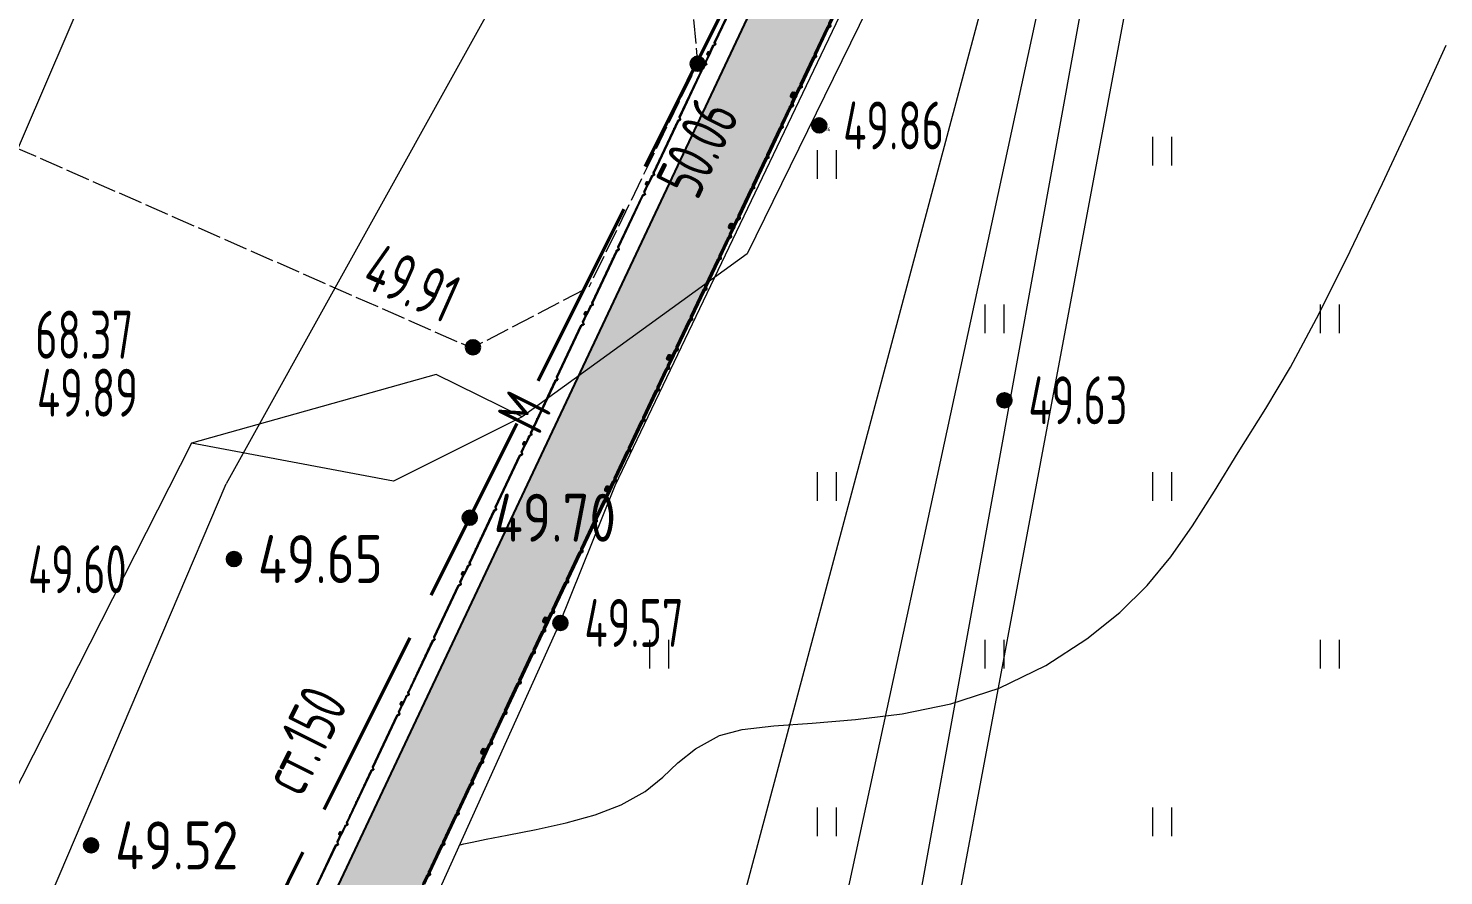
# Model space of a CAD drawing. Extents: x 1098675 to 1099684, y 381052 to 381453.
# Drawn here: x 1099376.94 to 1099406.49, y 381259.67 to 381277.36 of the extents above; entities that cross this region are included whole.
import ezdxf
from ezdxf.enums import TextEntityAlignment as Align

# ---------------------------------------------------------------- set-up
doc = ezdxf.new("R2010")
doc.units = 0
doc.header["$MEASUREMENT"] = 0
for name, pattern in [('500_122_1_5', [10, 8, -2]), ('500_13', [1, 1, 0]), ('Территория ПС Мелитопольская$0$GOST2.303 5', [24, 20, -1.5, 1, -1.5])]:
    doc.linetypes.add(name, pattern=pattern)
doc.layers.get('0').update_dxf_attribs({"linetype": 'CONTINUOUS', "lineweight": 0})
for name, color, linetype in [('С_ВЫСОТА', 252, 'CONTINUOUS'), ('Территория ПС Мелитопольская$0$0.4 Тропа обхода', 8, 'CONTINUOUS'), ('Территория ПС Мелитопольская$0$3_Осевая', 3, 'Территория ПС Мелитопольская$0$GOST2.303 5'), ('Территория ПС Мелитопольская$0$5_Заштрих', 6, 'CONTINUOUS')]:
    doc.layers.add(name, color=color, linetype=linetype)
for name, color, linetype, lineweight in [('Съемка', 253, 'CONTINUOUS', 20), ('Территория ПС Мелитопольская$0$0.2 Внешнее ограждение', 5, 'CONTINUOUS', 40), ('Тропа обхода предв.', 7, 'CONTINUOUS', 0)]:
    doc.layers.add(name, color=color, linetype=linetype, lineweight=lineweight)
doc.layers.add('Территория ПС Мелитопольская$0$0.3 Внутреннее ограждение', color=7, linetype='CONTINUOUS', true_color=0x93278f)
doc.styles.add('TOPO_D431', font='GOST2304A.ttf')
doc.styles.add('txt', font='GOST2304A.ttf')
doc.styles.add('ГОСТ', font='GOST2304A.ttf', dxfattribs={"height": 2.5})
doc.styles.add('Территория ПС Мелитопольская$0$Standard', font='GOST2304A.ttf')
doc.linetypes.add('g5_119_1', pattern='A,4,-1,[31,GUGK_2005.shx,S=0.1,R=0,X=0,Y=0],0.35,[31,GUGK_2005.shx,S=0.08,R=0,X=0,Y=0],3.3,[31,GUGK_2005.shx,S=0.08,R=180,X=0,Y=0],0.35,[31,GUGK_2005.shx,S=0.1,R=180,X=0,Y=0],-1', length=10)
doc.linetypes.add('ЗАБбетКВ^1', pattern='A,2,-0.498,0,[133,ltypeshp.shx,S=0.04,R=0,X=-0.04,Y=0],-0.001,[133,ltypeshp.shx,S=0.08,R=0,X=-0.08,Y=0],-0.001,[132,ltypeshp.shx,S=0.5,R=0,X=-0.5,Y=0],-0.001,["|",txt,S=0.5,R=0,X=0,Y=0.5],-0.499,2', length=5)

# ---------------------------------------------------------------- blocks, each defined once
blk = doc.blocks.new('Территория ПС Мелитопольская$0$Панель_Н3030_150_сбоку')
for p, q in [((5, 0), (10, 0)), ((5, 0), (5, -185)), ((10, 0), (10, -185)), ((5, -265), (5, -885)), ((7, -190), (34, -223)), ((34, -227), (7, -260)), ((10, -265), (10, -885)), ((38, -220), (11, -187)), ((11, -263), (38, -230)), ((5, -965), (5, -1585)), ((7, -890), (34, -923)), ((34, -927), (7, -960)), ((10, -965), (10, -1585)), ((38, -920), (11, -887)), ((11, -963), (38, -930)), ((5, -1665), (5, -2285)), ((7, -1590), (34, -1623)), ((34, -1627), (7, -1660)), ((10, -1665), (10, -2285)), ((38, -1620), (11, -1587)), ((11, -1663), (38, -1630)), ((7, -2290), (34, -2323)), ((34, -2327), (7, -2360)), ((38, -2320), (11, -2287)), ((11, -2363), (38, -2330)), ((5, -2365), (5, -2785)), ((10, -2365), (10, -2785)), ((5, -2865), (5, -3030)), ((7, -2790), (34, -2823)), ((34, -2827), (7, -2860)), ((10, -2865), (10, -3030)), ((38, -2820), (11, -2787)), ((11, -2863), (38, -2830)), ((5, -3030), (10, -3030))]:
    blk.add_line(p, q)
for centre in [(3, -25), (3, -175), (3, -275), (33, -225), (3, -425), (3, -575), (3, -725), (3, -875), (3, -975), (3, -1125), (33, -925), (3, -1275), (3, -1425), (3, -1575), (3, -1675), (33, -1625), (3, -1825), (3, -1975), (3, -2125), (3, -2275), (33, -2325), (3, -2375), (3, -2525), (3, -2675), (3, -2775), (3, -2875), (33, -2825), (3, -3025)]:
    blk.add_circle(centre, 2.5)
for centre, radius, start, end in [((13, -185), 7.5, 180, 219.486), ((13, -265), 7.5, 140.514, 180), ((13, -185), 2.5, 180, 219.486), ((13, -265), 2.5, 140.514, 180), ((33, -225), 7.5, 320.514, 39.486), ((13, -885), 7.5, 180, 219.486), ((13, -885), 2.5, 180, 219.486), ((13, -965), 7.5, 140.514, 180), ((13, -965), 2.5, 140.514, 180), ((33, -925), 7.5, 320.514, 39.486), ((13, -1585), 7.5, 180, 219.486), ((13, -1665), 7.5, 140.514, 180), ((13, -1585), 2.5, 180, 219.486), ((13, -1665), 2.5, 140.514, 180), ((33, -1625), 7.5, 320.514, 39.486), ((13, -2285), 7.5, 180, 219.486), ((13, -2365), 7.5, 140.514, 180), ((13, -2285), 2.5, 180, 219.486), ((13, -2365), 2.5, 140.514, 180), ((33, -2325), 7.5, 320.514, 39.486), ((13, -2785), 7.5, 180, 219.486), ((13, -2865), 7.5, 140.514, 180), ((13, -2785), 2.5, 180, 219.486), ((13, -2865), 2.5, 140.514, 180), ((33, -2825), 7.5, 320.514, 39.486)]:
    blk.add_arc(centre, radius, start, end)
blk = doc.blocks.new('*U65')
at = {"xscale": -1, "rotation": 156.7793605195322}
blk.add_blockref('Территория ПС Мелитопольская$0$Панель_Н3030_150_сбоку', (-1199, -2783), dxfattribs=at)
blk = doc.blocks.new('*U75')
at = {"layer": 'Территория ПС Мелитопольская$0$5_Заштрих'}
h = blk.add_hatch(dxfattribs=at)
h.set_pattern_fill('ANSI31', color=256)
h.set_pattern_definition([(45, (-3717.2358, -503.4625), (-2.245064, 2.245064), [])])
edge = h.paths.add_edge_path()
edge.add_line((-40, 34), (-40, -34))
edge.add_arc((-34, -34), 6, 180, 270)
edge.add_line((-34, -40), (34, -40))
edge.add_arc((34, -34), 6, 270, 360)
edge.add_line((40, -34), (40, 34))
edge.add_arc((34, 34), 6, 0, 90)
edge.add_line((34, 40), (-34, 40))
edge.add_arc((-34, 34), 6, 90, 180)
edge = h.paths.add_edge_path(flags=16)
edge.add_line((-37, 34), (-37, -34))
edge.add_arc((-34, -34), 3, 180, 270)
edge.add_line((-34, -37), (34, -37))
edge.add_arc((34, -34), 3, 270, 360)
edge.add_line((37, -34), (37, 34))
edge.add_arc((34, 34), 3, 360, 450)
edge.add_line((34, 37), (-34, 37))
edge.add_arc((-34, 34), 3, 90, 180)
for points in [[(34, 40), (-34, 40, 0.414214), (-40, 34), (-40, -34, 0.414214), (-34, -40), (34, -40, 0.414214), (40, -34), (40, 34, 0.414214)], [(34, 37), (-34, 37, 0.414214), (-37, 34), (-37, -34, 0.414214), (-34, -37), (34, -37, 0.414214), (37, -34), (37, 34, 0.414214)]]:
    blk.add_lwpolyline(points, format="xyb", close=True)
at = {"layer": 'Территория ПС Мелитопольская$0$3_Осевая'}
for p, q in [((-80, 0), (80, 0)), ((0, -80), (0, 80))]:
    blk.add_line(p, q, dxfattribs=at)
at = {"style": 'Территория ПС Мелитопольская$0$Standard', "flags": 9}
for tag, p in [('НАИМЕНОВАНИЕ', (71, -97)), ('ЕД.ИЗМ', (71, -177))]:
    blk.add_attdef(tag, p, '', height=50, dxfattribs=at)
blk = doc.blocks.new('*U66')
at = {"xscale": -1}
for name, p, rotation in [('*U75', (-37, 6), 66.7752702838966), ('Территория ПС Мелитопольская$0$Панель_Н3030_150_сбоку', (-1199, -2792), 156.7752702838966), ('Территория ПС Мелитопольская$0$Панель_Н3030_150_сбоку', (-2394, -5577), 156.7752702838964), ('*U75', (-1232, -2779), 66.7752702838966), ('Территория ПС Мелитопольская$0$Панель_Н3030_150_сбоку', (-3589, -8361), 156.7752702838964), ('*U75', (-2426, -5563), 66.7752702838966), ('*U75', (-3621, -8348), 66.7752702838966), ('Территория ПС Мелитопольская$0$Панель_Н3030_150_сбоку', (-4784, -11146), 156.7752702838964), ('Территория ПС Мелитопольская$0$Панель_Н3030_150_сбоку', (-5979, -13930), 156.7752702838964), ('*U75', (-4816, -11132), 66.7752702838966), ('*U75', (-6011, -13917), 66.7752702838966), ('Территория ПС Мелитопольская$0$Панель_Н3030_150_сбоку', (-7174, -16715), 156.7752702838964)]:
    blk.add_blockref(name, p, dxfattribs=dict(at, rotation=rotation))
blk = doc.blocks.new('Территория ПС Мелитопольская$0$3D Панель ограждения L3030')
for p, q in [((5, -185), (5, 0)), ((5, 0), (10, 0)), ((5, -1460), (5, -265)), ((7, -190), (34, -223)), ((34, -227), (7, -260)), ((10, -185), (10, 0)), ((10, -1461), (10, -265)), ((38, -220), (11, -187)), ((11, -263), (38, -230)), ((34, -223), (38, -220)), ((34, -227), (38, -230)), ((34, -1498), (7, -1465)), ((11, -1462), (38, -1495)), ((5, -1540), (5, -2735)), ((7, -1535), (34, -1502)), ((10, -1540), (10, -2735)), ((38, -1505), (11, -1538)), ((34, -1498), (38, -1495)), ((34, -1502), (38, -1505)), ((5, -2815), (5, -3000)), ((34, -2773), (7, -2740)), ((7, -2810), (34, -2777)), ((10, -2815), (10, -3000)), ((11, -2737), (38, -2770)), ((38, -2780), (11, -2813)), ((34, -2773), (38, -2770)), ((34, -2777), (38, -2780)), ((5, -3000), (10, -3000))]:
    blk.add_line(p, q)
for centre in [(3, -25), (3, -175), (3, -275), (33, -225), (3, -425), (3, -575), (3, -725), (3, -825), (3, -975), (3, -1125), (3, -1275), (3, -1375), (3, -1450), (3, -1550), (3, -1625), (3, -1725), (33, -1500), (3, -1875), (3, -2025), (3, -2175), (3, -2275), (3, -2425), (3, -2575), (3, -2725), (3, -2825), (33, -2775), (3, -2975)]:
    blk.add_circle(centre, 2.5)
for centre, radius, start, end in [((13, -185), 7.5, 180, 219.486), ((13, -265), 7.5, 140.514, 180), ((13, -185), 2.5, 180, 219.486), ((13, -265), 2.5, 140.514, 180), ((33, -225), 2.5, 320.514, 39.486), ((33, -225), 7.5, 320.514, 39.486), ((13, -1460), 7.5, 180, 219.486), ((13, -1460), 2.5, 180, 219.486), ((13, -1540), 7.5, 140.514, 180), ((13, -1540), 2.5, 140.514, 180), ((33, -1500), 2.5, 320.514, 39.486), ((33, -1500), 7.5, 320.514, 39.486), ((13, -2735), 7.5, 180, 219.486), ((13, -2815), 7.5, 140.514, 180), ((13, -2735), 2.5, 180, 219.486), ((13, -2815), 2.5, 140.514, 180), ((33, -2775), 2.5, 320.514, 39.486), ((33, -2775), 7.5, 320.514, 39.486)]:
    blk.add_arc(centre, radius, start, end)
blk = doc.blocks.new('*U90')
at = {"xscale": -1, "rotation": 156.6909670276824}
blk.add_blockref('Территория ПС Мелитопольская$0$3D Панель ограждения L3030', (-1192, -2748), dxfattribs=at)
blk = doc.blocks.new('*U100')
at = {"layer": 'Территория ПС Мелитопольская$0$5_Заштрих'}
h = blk.add_hatch(dxfattribs=at)
h.set_pattern_fill('ANSI31', color=256)
h.set_pattern_definition([(45, (-3707.2358, -503.4625), (-2.245064, 2.245064), [])])
edge = h.paths.add_edge_path()
edge.add_line((-20, 27), (-20, -27))
edge.add_arc((-17, -27), 3, 180, 270)
edge.add_line((-17, -30), (17, -30))
edge.add_arc((17, -27), 3, 270, 360)
edge.add_line((20, -27), (20, 27))
edge.add_arc((17, 27), 3, 360, 450)
edge.add_line((17, 30), (-17, 30))
edge.add_arc((-17, 27), 3, 89.9979, 180.0021)
edge = h.paths.add_edge_path(flags=16)
edge.add_line((-18, 27), (-18, -27))
edge.add_arc((-17, -27), 1.5, 180, 270)
edge.add_line((-17, -28), (17, -28))
edge.add_arc((17, -27), 1.5, 270, 360)
edge.add_line((19, -27), (19, 27))
edge.add_arc((17, 27), 1.5, 360, 450)
edge.add_line((17, 29), (-17, 29))
edge.add_arc((-17, 27), 1.5, 90, 180)
for points in [[(-17, -30), (17, -30, 0.414214), (20, -27), (20, 27, 0.414214), (17, 30), (-17, 30, 0.414214), (-20, 27), (-20, -27, 0.414214)], [(-17, -28), (17, -28, 0.414214), (19, -27), (19, 27, 0.414214), (17, 29), (-17, 29, 0.414214), (-18, 27), (-18, -27, 0.414214)]]:
    blk.add_lwpolyline(points, format="xyb", close=True)
at = {"layer": 'Территория ПС Мелитопольская$0$3_Осевая'}
for p, q in [((-20, 0), (20, 0)), ((0, -30), (0, 30))]:
    blk.add_line(p, q, dxfattribs=at)
blk = doc.blocks.new('*U91')
at = {"xscale": -1, "rotation": 156.7663786847686}
for name, p in [('*U100', (-18, 3)), ('Территория ПС Мелитопольская$0$3D Панель ограждения L3030', (-1188, -2760)), ('Территория ПС Мелитопольская$0$3D Панель ограждения L3030', (-2371, -5516)), ('*U100', (-1202, -2754)), ('Территория ПС Мелитопольская$0$3D Панель ограждения L3030', (-3555, -8273)), ('*U100', (-2385, -5511)), ('*U100', (-3569, -8267)), ('Территория ПС Мелитопольская$0$3D Панель ограждения L3030', (-4738, -11030)), ('Территория ПС Мелитопольская$0$3D Панель ограждения L3030', (-5922, -13787)), ('*U100', (-4752, -11024)), ('Территория ПС Мелитопольская$0$3D Панель ограждения L3030', (-7105, -16543)), ('*U100', (-5936, -13781)), ('Территория ПС Мелитопольская$0$3D Панель ограждения L3030', (-8289, -19300)), ('*U100', (-7119, -16537))]:
    blk.add_blockref(name, p, dxfattribs=at)
blk = doc.blocks.new('Территория ПС Мелитопольская')
at = {"layer": 'Территория ПС Мелитопольская$0$0.4 Тропа обхода', "transparency": 33554534}
h = blk.add_hatch(color=256, dxfattribs=at)
h.dxf.hatch_style = 1
h.paths.add_polyline_path([(782981, 504307), (781510, 504938), (759016, 452508), (614317, 515898), (613675, 514432), (759851, 450395)])
h.paths.add_polyline_path([(784251, 511326), (785722, 510695), (803315, 551703), (801844, 552334)])
at = {"layer": 'Территория ПС Мелитопольская$0$0.4 Тропа обхода'}
blk.add_lwpolyline([(782981, 504307), (781510, 504938), (759016, 452508), (614317, 515898), (613675, 514432), (759851, 450395), (782981, 504307)], dxfattribs=at)
at = {"layer": 'Территория ПС Мелитопольская$0$0.2 Внешнее ограждение'}
for name, p in [('*U65', (783124, 504630)), ('*U66', (781929, 501855))]:
    blk.add_blockref(name, p, dxfattribs=at)
at = {"layer": 'Территория ПС Мелитопольская$0$0.3 Внутреннее ограждение'}
for name, p in [('*U90', (781288, 505417)), ('*U91', (780106, 502665))]:
    blk.add_blockref(name, p, dxfattribs=at)
blk = doc.blocks.new('Съемка')
at = {"layer": 'Съемка', "linetype": 'Continuous', "lineweight": -2}
h = blk.add_hatch(color=8, dxfattribs=at)
h.dxf.hatch_style = 1
edge = h.paths.add_edge_path()
edge.add_arc((1099390.916, 381276.62), 0.15, 0, 360)
h = blk.add_hatch(color=8, dxfattribs=at)
h.dxf.hatch_style = 1
edge = h.paths.add_edge_path()
edge.add_arc((1099390.916, 381276.62), 0.15, 0, 360)
h = blk.add_hatch(color=8, dxfattribs=at)
h.dxf.hatch_style = 1
edge = h.paths.add_edge_path()
edge.add_arc((1099393.453, 381275.333), 0.15, 0, 360)
h = blk.add_hatch(color=8, dxfattribs=at)
h.dxf.hatch_style = 1
edge = h.paths.add_edge_path()
edge.add_arc((1099386.226, 381270.703), 0.15, 0, 360)
h = blk.add_hatch(color=8, dxfattribs=at)
h.dxf.hatch_style = 1
edge = h.paths.add_edge_path()
edge.add_arc((1099386.226, 381270.703), 0.15, 0, 360)
h = blk.add_hatch(color=8, dxfattribs=at)
h.dxf.hatch_style = 1
edge = h.paths.add_edge_path()
edge.add_arc((1099397.319, 381269.596), 0.15, 0, 360)
h = blk.add_hatch(color=8, dxfattribs=at)
h.dxf.hatch_style = 1
edge = h.paths.add_edge_path()
edge.add_arc((1099386.16, 381267.145), 0.15, 0, 360)
h = blk.add_hatch(color=8, dxfattribs=at)
h.dxf.hatch_style = 1
edge = h.paths.add_edge_path()
edge.add_arc((1099381.237, 381266.282), 0.15, 0, 360)
h = blk.add_hatch(color=8, dxfattribs=at)
h.dxf.hatch_style = 1
edge = h.paths.add_edge_path()
edge.add_arc((1099388.052, 381264.949), 0.15, 0, 360)
h = blk.add_hatch(color=8, dxfattribs=at)
h.dxf.hatch_style = 1
edge = h.paths.add_edge_path()
edge.add_arc((1099378.256, 381260.306), 0.15, 0, 360)
at = {"layer": 'Съемка', "color": 8, "linetype": 'Continuous', "lineweight": 20}
for p, q in [((1099400.416, 381274.495), (1099400.416, 381275.095)), ((1099400.416, 381274.495), (1099400.416, 381275.095)), ((1099400.816, 381274.495), (1099400.816, 381275.095)), ((1099400.816, 381274.495), (1099400.816, 381275.095)), ((1099393.416, 381274.216), (1099393.416, 381274.816)), ((1099393.416, 381274.216), (1099393.416, 381274.816)), ((1099393.816, 381274.216), (1099393.816, 381274.816)), ((1099393.816, 381274.216), (1099393.816, 381274.816)), ((1099396.916, 381270.995), (1099396.916, 381271.595)), ((1099396.916, 381270.995), (1099396.916, 381271.595)), ((1099397.316, 381270.995), (1099397.316, 381271.595)), ((1099397.316, 381270.995), (1099397.316, 381271.595)), ((1099403.916, 381270.995), (1099403.916, 381271.595)), ((1099403.916, 381270.995), (1099403.916, 381271.595)), ((1099404.316, 381270.995), (1099404.316, 381271.595)), ((1099404.316, 381270.995), (1099404.316, 381271.595)), ((1099393.416, 381267.495), (1099393.416, 381268.095)), ((1099393.416, 381267.495), (1099393.416, 381268.095)), ((1099393.816, 381267.495), (1099393.816, 381268.095)), ((1099393.816, 381267.495), (1099393.816, 381268.095)), ((1099400.416, 381267.495), (1099400.416, 381268.095)), ((1099400.416, 381267.495), (1099400.416, 381268.095)), ((1099400.816, 381267.495), (1099400.816, 381268.095)), ((1099400.816, 381267.495), (1099400.816, 381268.095)), ((1099389.916, 381263.995), (1099389.916, 381264.595)), ((1099389.916, 381263.995), (1099389.916, 381264.595)), ((1099390.316, 381263.995), (1099390.316, 381264.595)), ((1099390.316, 381263.995), (1099390.316, 381264.595)), ((1099396.916, 381263.995), (1099396.916, 381264.595)), ((1099396.916, 381263.995), (1099396.916, 381264.595)), ((1099397.316, 381263.995), (1099397.316, 381264.595)), ((1099397.316, 381263.995), (1099397.316, 381264.595)), ((1099403.916, 381263.995), (1099403.916, 381264.595)), ((1099403.916, 381263.995), (1099403.916, 381264.595)), ((1099404.316, 381263.995), (1099404.316, 381264.595)), ((1099404.316, 381263.995), (1099404.316, 381264.595)), ((1099393.416, 381260.495), (1099393.416, 381261.095)), ((1099393.416, 381260.495), (1099393.416, 381261.095)), ((1099393.816, 381260.495), (1099393.816, 381261.095)), ((1099393.816, 381260.495), (1099393.816, 381261.095)), ((1099400.416, 381260.495), (1099400.416, 381261.095)), ((1099400.416, 381260.495), (1099400.416, 381261.095)), ((1099400.816, 381260.495), (1099400.816, 381261.095)), ((1099400.816, 381260.495), (1099400.816, 381261.095))]:
    blk.add_line(p, q, dxfattribs=at)
at = {"layer": 'Съемка', "color": 8, "linetype": 'g5_119_1', "flags": 128}
for points in [[(1099384.465, 381342.903), (1099387.085, 381348.742), (1099395.466, 381349.306), (1099414.848, 381339.88), (1099411.574, 381331.936), (1099408.8, 381322.917), (1099402.036, 381305.607), (1099381.073, 381267.855)], [(1099415.119, 381321.431), (1099409.223, 381308.727), (1099400.751, 381290.603), (1099391.951, 381272.65), (1099387.253, 381269.249), (1099385.459, 381270.133), (1099380.352, 381268.703), (1099374.915, 381258.006), (1099367.804, 381241.407), (1099365.109, 381235.492), (1099360.659, 381230.088), (1099360.318, 381229.735), (1099355.118, 381224.331), (1099352.903, 381224.95), (1099347.152, 381220.376), (1099346.612, 381218.195)], [(1099403.697, 381298.318), (1099389.657, 381223.423), (1099405.126, 381183.445)], [(1099401.887, 381294.122), (1099388.41, 381219.885), (1099388.59, 381179.734)], [(1099401.341, 381293.179), (1099385.686, 381220.631), (1099385.686, 381179.823)], [(1099400.475, 381291.405), (1099383.507, 381227.94), (1099383.447, 381180.003)], [(1099387.253, 381269.249), (1099384.57, 381267.906), (1099380.352, 381268.703)], [(1099228.16, 381159.748), (1099230.698, 381161.348), (1099237.293, 381149.234), (1099267.525, 381166.994), (1099293.908, 381183.33), (1099308.2, 381192.184), (1099353.292, 381221.07), (1099362.835, 381231.138), (1099367.387, 381238.869), (1099376.427, 381256.944), (1099381.073, 381267.855)]]:
    blk.add_lwpolyline(points, dxfattribs=at)
at = {"layer": 'Съемка', "color": 8, "linetype": 'Continuous', "lineweight": 20}
blk.add_lwpolyline([(1099372.669, 381262.966), (1099369.661, 381269.488), (1099375.012, 381270.871), (1099388.313, 381301.816), (1099395.396, 381318.834), (1099399.824, 381326.989)], dxfattribs=at)
at = {"layer": 'Съемка', "color": 8, "flags": 128}
blk.add_lwpolyline([(1099385.958, 381260.32), (1099386.035, 381260.339), (1099386.206, 381260.376), (1099386.499, 381260.434), (1099386.941, 381260.517), (1099387.547, 381260.635), (1099388.174, 381260.775), (1099388.779, 381260.945), (1099389.322, 381261.151), (1099389.822, 381261.434), (1099390.186, 381261.73), (1099390.505, 381262.029), (1099390.87, 381262.322), (1099391.372, 381262.596), (1099391.848, 381262.723), (1099392.504, 381262.799), (1099393.303, 381262.856), (1099394.209, 381262.93), (1099395.186, 381263.053), (1099396.199, 381263.26), (1099397.211, 381263.584), (1099398.186, 381264.06), (1099399.037, 381264.614), (1099399.728, 381265.165), (1099400.3, 381265.729), (1099400.792, 381266.328), (1099401.245, 381266.978), (1099401.701, 381267.698), (1099402.198, 381268.508), (1099402.779, 381269.425), (1099403.291, 381270.287), (1099403.886, 381271.405), (1099404.536, 381272.707), (1099405.214, 381274.122), (1099405.892, 381275.581), (1099406.542, 381277.012)], dxfattribs=at)
at = {"layer": 'Съемка', "color": 8, "linetype": 'ЗАБбетКВ^1', "ltscale": 0.5, "flags": 128}
blk.add_lwpolyline([(1099301.955, 381258.098), (1099311.566, 381253.791), (1099323.841, 381248.322), (1099332.114, 381244.408), (1099343.396, 381239.177), (1099352.139, 381235.192), (1099359.005, 381232.409), (1099358.75, 381230.702), (1099360.214, 381229.758), (1099370.634, 381227.471), (1099377.284, 381241.662), (1099382.961, 381253.695), (1099388.034, 381264.93), (1099389.194, 381267.819), (1099394.493, 381278.905), (1099397.348, 381284.999), (1099401.87, 381294.263), (1099403.697, 381298.318), (1099413.329, 381318.889), (1099413.649, 381319.569)], dxfattribs=at)
at = {"layer": 'Съемка', "color": 8, "linetype": '500_122_1_5', "lineweight": 40, "ltscale": 0.5, "flags": 128}
blk.add_lwpolyline([(1099396.177, 381308.597), (1099398.699, 381307.424), (1099401.689, 381298.274), (1099373.804, 381242.377), (1099364.322, 381241.754)], dxfattribs=at)
at = {"layer": 'Съемка', "color": 8, "linetype": '500_13', "ltscale": 0.5, "flags": 128}
for points in [[(1099373.347, 381276.338), (1099372.736, 381278.634), (1099375.6, 381284.751), (1099377.741, 381285.358), (1099390.632, 381279.7), (1099390.914, 381276.623), (1099388.646, 381271.959)], [(1099373.347, 381276.338), (1099386.205, 381270.688), (1099388.646, 381271.959)]]:
    blk.add_lwpolyline(points, dxfattribs=at)
at = {"layer": 'Съемка', "color": 8, "linetype": 'Continuous', "lineweight": -2}
for centre in [(1099390.916, 381276.62), (1099390.916, 381276.62), (1099393.453, 381275.333), (1099386.226, 381270.703), (1099386.226, 381270.703), (1099397.319, 381269.596), (1099386.16, 381267.145), (1099381.237, 381266.282), (1099388.052, 381264.949), (1099378.256, 381260.306)]:
    blk.add_circle(centre, 0.15, dxfattribs=at)
at = {"layer": 'Съемка', "color": 8, "lineweight": 30, "style": 'ГОСТ', "width": 0.8}
for s, rotation, p in [('50.06', 63.5424, (1099390.913, 381273.752)), ('49.91', 335.9968, (1099383.861, 381271.987))]:
    blk.add_text(s, height=1, rotation=rotation, dxfattribs=at).set_placement(p)
at = {"layer": 'Съемка', "color": 8, "linetype": 'Continuous', "lineweight": 30, "style": 'ГОСТ', "width": 0.8}
for s, p in [('49.86', (1099393.953, 381274.833)), ('49.63', (1099397.819, 381269.096)), ('49.57', (1099388.552, 381264.449))]:
    blk.add_text(s, height=1, dxfattribs=at).set_placement(p)
at = {"layer": 'Съемка', "color": 8, "style": 'ГОСТ', "width": 0.8}
blk.add_text('68.37', height=1, dxfattribs=at).set_placement((1099377.088, 381270.965), align=Align.MIDDLE_LEFT)
at = {"layer": 'Съемка', "color": 8, "lineweight": 30, "style": 'ГОСТ', "width": 0.8}
for s, p in [('49.89', (1099377.124, 381269.254)), ('49.60', (1099376.939, 381265.569))]:
    blk.add_text(s, height=1, dxfattribs=at).set_placement(p)
at = {"layer": 'Съемка', "color": 8, "style": 'ГОСТ', "width": 0.8}
for s, p in [('М', (1099387.296, 381269.349)), ('ст.150', (1099382.699, 381262.51))]:
    blk.add_text(s, height=1, rotation=63.4, dxfattribs=at).set_placement(p, align=Align.MIDDLE_CENTER)
at = {"layer": 'Съемка', "color": 8, "linetype": 'Continuous', "lineweight": 30, "style": 'ГОСТ'}
for s, p in [('49.70', (1099386.66, 381266.645)), ('49.65', (1099381.737, 381265.782)), ('49.52', (1099378.756, 381259.806))]:
    blk.add_text(s, height=1, dxfattribs=at).set_placement(p)

msp = doc.modelspace()

# ---------------------------------------------------------------- block references
at = {"layer": 'Съемка', "color": 6, "lineweight": 30}
msp.add_blockref('Съемка', (0, 0), dxfattribs=at)

# ---------------------------------------------------------------- next in the draw order: block references
at = {"layer": 'Тропа обхода предв.', "xscale": 0.001, "yscale": 0.001, "zscale": 0.001, "rotation": 357.9626094329727}
msp.add_blockref('Территория ПС Мелитопольская', (1098593.679, 380802.216), dxfattribs=at)

# ---------------------------------------------------------------- next in the draw order: texts
at = {"layer": 'С_ВЫСОТА', "color": 1, "style": 'TOPO_D431'}
msp.add_text('49.86', height=0.08, dxfattribs=at).set_placement((1099393.434, 381275.253), align=Align.MIDDLE_LEFT)
msp.add_text('49.86', height=0.08, dxfattribs=at).set_placement((1099393.434, 381275.253), align=Align.MIDDLE_LEFT)

doc.saveas('drawing.dxf')
